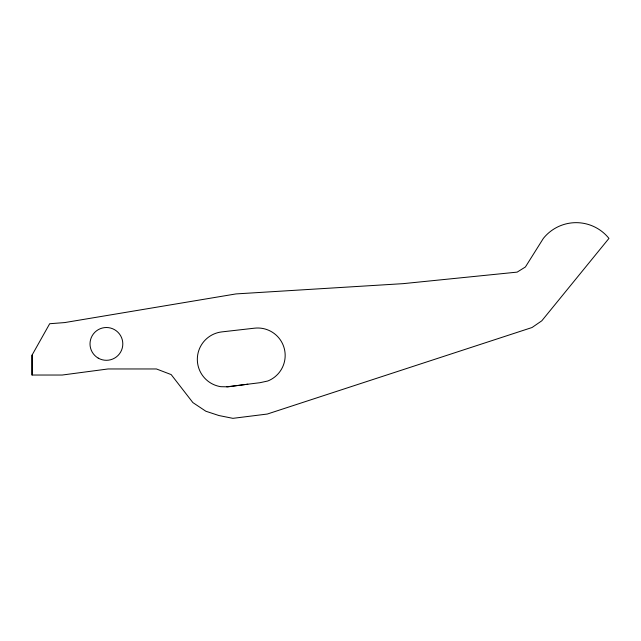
<?xml version="1.0" encoding="UTF-8"?>
<svg xmlns="http://www.w3.org/2000/svg" width="641" height="641" viewBox="0 0 641 641"><rect width="100%" height="100%" fill="white"/><g stroke="black" fill="none" stroke-linecap="round" stroke-linejoin="round"><path stroke-width="0.96" d="M32.05 375.033L32.05 355.122L49.686 323.729L64.701 322.575L236.04 293.915L403.109 283.651L517.143 272.121L525.396 266.993L543.352 238.404A42.034 42.034 0 0 1 608.95 238.404L541.813 320.796L532.03 327.519L267.321 414.038L232.915 418.341L218.885 415.528L205.833 411.226L192.877 402.588L171.171 374.584L156.444 368.96L108.065 368.96L62.225 375.033L32.05 375.033L32.05 355.122M247.811 384.207L228.068 386.827L220.849 386.691A27.643 27.643 0 0 1 221.834 331.894L254.653 328.168A27.459 27.459 0 0 1 267.802 380.994L259.934 382.709L226.786 386.803M98.209 358.111A16.402 16.402 0 0 0 122.808 343.905A16.402 16.402 0 0 0 98.209 329.706A16.402 16.402 0 0 0 98.209 358.111"/></g></svg>
